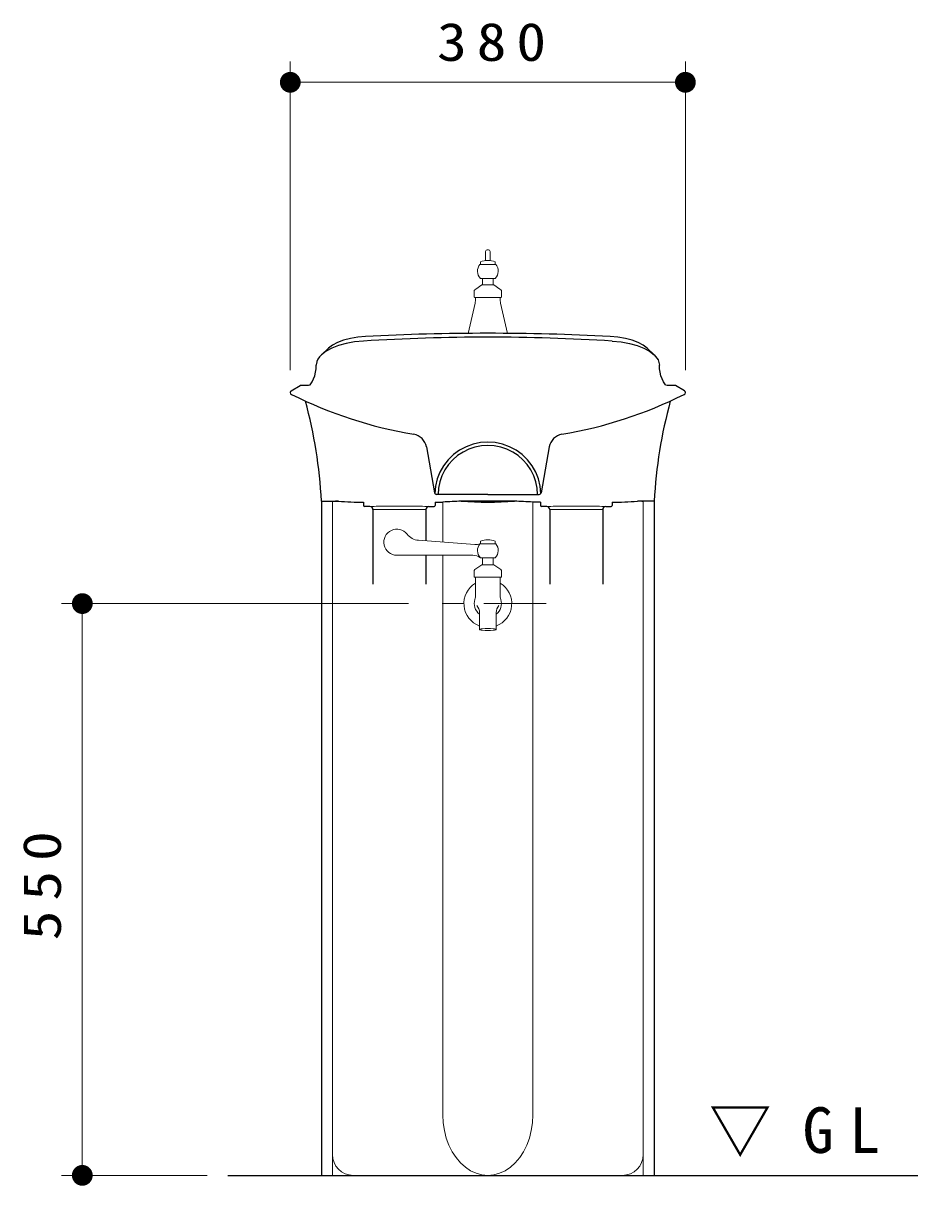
# Model space of a CAD drawing. Units: millimetres on the paper, scale 1:20. Extents: x -365 to 0, y -33 to 257.
# Drawn here: x -219.2 to -176.2, y 93.8 to 149.7 of the extents above; entities that cross this region are included whole.
import ezdxf

# ---------------------------------------------------------------- set-up
doc = ezdxf.new("R2010")
doc.units = ezdxf.units.MM
doc.linetypes.add('USER2', pattern=[6, 3, -1, 1, -1])
doc.layers.add('LY_1', color=7, linetype='Continuous', lineweight=25)
doc.styles.add('ＭＳ ゴシック', font='')
doc.styles.get('ＭＳ ゴシック').set_extended_font_data('MS Gothic')

# ---------------------------------------------------------------- blocks, each defined once
blk = doc.blocks.new('filled_dot')
at = {"color": 0, "linetype": 'Continuous', "lineweight": -2, "const_width": 1.25}
blk.add_lwpolyline([(-0.625, 0, 1), (0.625, 0, 1)], format="xyb", close=True, dxfattribs=at)

msp = doc.modelspace()

# ---------------------------------------------------------------- linework, layer by layer
at = {"layer": 'LY_1', "lineweight": 13}
for p, q in [((-206.403, 133.002), (-206.403, 147.84)), ((-187.403, 133.002), (-187.403, 147.84)), ((-206.403, 146.84), (-187.403, 146.84)), ((-197.008, 138.709), (-197.008, 138.266)), ((-196.933, 138.784), (-196.873, 138.784)), ((-196.798, 138.709), (-196.798, 138.266)), ((-197.253, 138.209), (-197.253, 138.084)), ((-196.553, 138.209), (-196.553, 138.084)), ((-197.283, 138.084), (-196.903, 138.084)), ((-196.903, 138.084), (-196.523, 138.084)), ((-197.485, 136.889), (-197.19, 137.092)), ((-197.26, 137.409), (-196.546, 137.409)), ((-197.19, 137.092), (-196.615, 137.092)), ((-197.153, 137.092), (-197.153, 137.409)), ((-196.653, 137.092), (-196.653, 137.409)), ((-196.615, 137.091), (-196.321, 136.889)), ((-197.553, 136.822), (-197.553, 136.508)), ((-197.54, 136.492), (-196.903, 136.492)), ((-197.503, 136.492), (-197.503, 136.323)), ((-196.903, 136.492), (-196.265, 136.492)), ((-196.303, 136.492), (-196.303, 136.323)), ((-196.253, 136.822), (-196.253, 136.508)), ((-197.847, 134.763), (-197.516, 136.212)), ((-195.959, 134.763), (-196.29, 136.212)), ((-197.529, 124.612), (-200.245, 124.813)), ((-197.253, 124.77), (-197.253, 124.645)), ((-196.553, 124.77), (-196.553, 124.645)), ((-196.523, 124.645), (-197.283, 124.645)), ((-201.278, 124.095), (-197.627, 124.095)), ((-197.19, 123.636), (-197.485, 123.433)), ((-196.546, 123.97), (-197.26, 123.97)), ((-196.615, 123.636), (-197.19, 123.636)), ((-197.153, 123.636), (-197.153, 123.97)), ((-196.653, 123.636), (-196.653, 123.97)), ((-196.321, 123.433), (-196.615, 123.636)), ((-197.553, 123.366), (-197.553, 123.052)), ((-196.265, 123.036), (-197.54, 123.036)), ((-197.503, 123.036), (-197.503, 122.08)), ((-196.303, 123.036), (-196.303, 122.08)), ((-196.253, 123.366), (-196.253, 123.052)), ((-200.711, 121.767), (-217.403, 121.767)), ((-216.403, 94.267), (-216.403, 121.767)), ((-197.303, 121.334), (-197.303, 120.517)), ((-196.503, 121.334), (-196.503, 120.517)), ((-197.303, 120.517), (-197.295, 120.527)), ((-197.303, 120.517), (-197.295, 120.508)), ((-197.295, 120.527), (-197.271, 120.536)), ((-197.295, 120.508), (-197.271, 120.499)), ((-196.511, 120.527), (-196.534, 120.536)), ((-196.511, 120.508), (-196.534, 120.499)), ((-196.503, 120.517), (-196.511, 120.527)), ((-196.503, 120.517), (-196.511, 120.508)), ((-210.403, 94.267), (-217.403, 94.267))]:
    msp.add_line(p, q, dxfattribs=at)
at = {"layer": 'LY_1', "color": 70}
for p, q in [((-204.899, 133.738), (-204.558, 134.057)), ((-188.907, 133.738), (-189.248, 134.057)), ((-206.353, 132.003), (-205.926, 132.253)), ((-205.876, 132.267), (-205.617, 132.267)), ((-188.189, 132.267), (-187.93, 132.267)), ((-187.452, 132.003), (-187.88, 132.253)), ((-199.856, 129.301), (-199.467, 127.099)), ((-193.95, 129.301), (-194.338, 127.099)), ((-196.903, 127.017), (-199.369, 127.017)), ((-196.903, 127.017), (-194.437, 127.017)), ((-204.903, 126.694), (-204.903, 94.267)), ((-204.903, 126.694), (-204.092, 126.694)), ((-204.851, 126.69), (-204.376, 126.676)), ((-202.877, 126.647), (-202.877, 126.489)), ((-202.577, 126.439), (-202.827, 126.439)), ((-199.733, 126.439), (-199.483, 126.439)), ((-199.433, 126.647), (-199.068, 126.647)), ((-199.433, 126.647), (-199.433, 126.489)), ((-195.627, 126.694), (-198.179, 126.694)), ((-194.372, 126.647), (-194.738, 126.647)), ((-194.372, 126.647), (-194.372, 126.489)), ((-194.072, 126.439), (-194.322, 126.439)), ((-191.229, 126.439), (-190.979, 126.439)), ((-190.929, 126.647), (-190.929, 126.489)), ((-188.903, 126.694), (-189.714, 126.694)), ((-188.955, 126.69), (-189.43, 126.676)), ((-188.903, 126.694), (-188.903, 94.267)), ((-202.427, 126.289), (-202.427, 122.707)), ((-199.883, 126.289), (-199.883, 124.786)), ((-193.922, 126.289), (-193.922, 122.707)), ((-191.379, 126.289), (-191.379, 122.707)), ((-199.883, 124.095), (-199.883, 122.707))]:
    msp.add_line(p, q, dxfattribs=at)
at = {"layer": 'LY_1', "color": 44, "lineweight": 13}
for p, q in [((-204.376, 126.676), (-204.376, 94.267)), ((-200.153, 126.446), (-202.153, 126.446)), ((-199.068, 126.649), (-199.068, 124.726)), ((-194.738, 126.649), (-194.738, 97.171)), ((-193.653, 126.446), (-191.653, 126.446)), ((-189.43, 126.676), (-189.43, 94.267)), ((-200.153, 126.292), (-202.153, 126.292)), ((-193.653, 126.292), (-191.653, 126.292)), ((-199.068, 124.095), (-199.068, 97.171)), ((-196.903, 94.267), (-203.376, 94.267)), ((-196.903, 94.267), (-190.43, 94.267))]:
    msp.add_line(p, q, dxfattribs=at)
at = {"layer": 'LY_1', "linetype": 'USER2', "lineweight": 13}
msp.add_line((-194.095, 121.767), (-199.711, 121.767), dxfattribs=at)
at = {"layer": 'LY_1'}
msp.add_line((-209.403, 94.267), (-176.23, 94.267), dxfattribs=at)
at = {"layer": 'LY_1', "color": 94}
for points in [[(-202.889, 134.394), (-203.311, 134.351), (-203.712, 134.279), (-204.081, 134.178), (-204.407, 134.052), (-204.682, 133.904), (-204.899, 133.738)], [(-190.917, 134.394), (-190.495, 134.351), (-190.094, 134.279), (-189.725, 134.178), (-189.399, 134.052), (-189.124, 133.904), (-188.907, 133.738)]]:
    msp.add_lwpolyline(points, dxfattribs=at)
at = {"layer": 'LY_1', "color": 70}
for points in [[(-202.787, 134.613), (-203.16, 134.58), (-203.514, 134.52), (-203.84, 134.435), (-204.128, 134.327), (-204.369, 134.2), (-204.558, 134.057)], [(-189.248, 134.057), (-189.437, 134.2), (-189.678, 134.327), (-189.966, 134.435), (-190.291, 134.52), (-190.646, 134.58), (-191.019, 134.613)], [(-204.899, 133.738), (-204.998, 133.633), (-205.072, 133.525), (-205.123, 133.413), (-205.149, 133.3), (-205.152, 133.269), (-205.153, 133.238)], [(-188.907, 133.738), (-188.717, 133.495), (-188.653, 133.238)], [(-205.441, 132.297), (-205.356, 132.427), (-205.285, 132.572), (-205.228, 132.728), (-205.186, 132.893), (-205.161, 133.064), (-205.153, 133.238)], [(-188.365, 132.297), (-188.45, 132.427), (-188.521, 132.572), (-188.578, 132.728), (-188.619, 132.893), (-188.645, 133.064), (-188.653, 133.238)], [(-205.617, 132.267), (-205.529, 132.274), (-205.441, 132.297)], [(-188.365, 132.297), (-188.277, 132.274), (-188.189, 132.267)]]:
    msp.add_lwpolyline(points, dxfattribs=at)
at = {"layer": 'LY_1'}
for points in [[(-194.353, 127.062), (-194.385, 127.415), (-194.467, 127.761), (-194.597, 128.092), (-194.774, 128.401), (-194.992, 128.683), (-195.249, 128.932), (-195.538, 129.142), (-195.855, 129.311), (-196.192, 129.434), (-196.544, 129.508), (-196.903, 129.533), (-197.262, 129.508), (-197.613, 129.434), (-197.951, 129.311), (-198.268, 129.142), (-198.557, 128.932), (-198.814, 128.683), (-199.032, 128.401), (-199.209, 128.092), (-199.339, 127.761), (-199.421, 127.415), (-199.453, 127.062)], [(-194.516, 127.017), (-194.536, 127.324), (-194.597, 127.626), (-194.697, 127.918), (-194.836, 128.195), (-195.009, 128.451), (-195.215, 128.682), (-195.45, 128.886), (-195.709, 129.057), (-195.989, 129.193), (-196.285, 129.292), (-196.591, 129.352), (-196.903, 129.372), (-197.215, 129.352), (-197.521, 129.292), (-197.816, 129.193), (-198.097, 129.057), (-198.356, 128.886), (-198.591, 128.682), (-198.797, 128.451), (-198.97, 128.195), (-199.108, 127.918), (-199.209, 127.626), (-199.27, 127.324), (-199.29, 127.017)]]:
    msp.add_lwpolyline(points, dxfattribs=at)
at = {"layer": 'LY_1', "color": 44, "lineweight": 13}
for points in [[(-202.153, 126.446), (-202.266, 126.446), (-202.377, 126.444), (-202.481, 126.442), (-202.577, 126.439)], [(-199.729, 126.439), (-199.825, 126.442), (-199.929, 126.444), (-200.04, 126.446), (-200.153, 126.446)], [(-194.077, 126.439), (-193.981, 126.442), (-193.877, 126.444), (-193.766, 126.446), (-193.653, 126.446)], [(-191.653, 126.446), (-191.54, 126.446), (-191.429, 126.444), (-191.325, 126.442), (-191.229, 126.439)], [(-202.153, 126.292), (-202.295, 126.291), (-202.431, 126.289)], [(-199.883, 126.289), (-200.015, 126.291), (-200.153, 126.292)], [(-193.922, 126.289), (-193.79, 126.291), (-193.653, 126.292)], [(-191.653, 126.292), (-191.511, 126.291), (-191.375, 126.289)], [(-199.068, 97.171), (-199.049, 96.792), (-198.994, 96.42), (-198.903, 96.06), (-198.778, 95.719), (-198.621, 95.403), (-198.434, 95.118), (-198.221, 94.867), (-197.985, 94.656), (-197.731, 94.488), (-197.463, 94.366), (-197.186, 94.292), (-196.903, 94.267), (-196.62, 94.292), (-196.343, 94.366), (-196.074, 94.488), (-195.82, 94.656), (-195.585, 94.867), (-195.372, 95.118), (-195.185, 95.403), (-195.028, 95.719), (-194.903, 96.06), (-194.812, 96.42), (-194.756, 96.792), (-194.738, 97.171)]]:
    msp.add_lwpolyline(points, dxfattribs=at)
at = {"layer": 'LY_1', "lineweight": 13}
for centre, radius, start, end in [((-196.933, 138.709), 0.075, 90, 180), ((-196.873, 138.709), 0.075, 0, 90), ((-196.903, 137.263), 1.009, 89.9952, 110.2992), ((-196.903, 137.263), 1.009, 69.7008, 89.9952), ((-196.903, 137.759), 0.5, 139.4584, 224.427), ((-196.903, 137.759), 0.5, 315.573, 40.5416), ((-197.331, 136.665), 0.272, 124.5001, 144.6969), ((-197.331, 136.665), 0.272, 215.3031, 219.6335), ((-196.475, 136.665), 0.272, 35.301, 55.4999), ((-196.475, 136.665), 0.272, 320.3665, 324.699), ((-198.003, 136.323), 0.5, 347.1247, 0), ((-195.803, 136.323), 0.5, 180, 192.8753), ((-201.278, 124.72), 0.625, 37.7035, 270), ((-200.19, 125.561), 0.75, 217.7035, 265.7636), ((-196.903, 123.824), 1.009, 69.7008, 110.2992), ((-197.485, 125.21), 0.6, 265.7636, 289.6388), ((-196.903, 124.32), 0.5, 139.4584, 224.427), ((-196.903, 124.32), 0.5, 315.573, 40.5416), ((-197.627, 123.495), 0.6, 52.3415, 90), ((-197.331, 123.209), 0.272, 124.5001, 144.6991), ((-197.331, 123.209), 0.272, 215.3009, 219.6335), ((-196.475, 123.209), 0.272, 35.3032, 55.4999), ((-196.475, 123.209), 0.272, 320.3665, 324.6968), ((-196.903, 121.767), 1.15, 121.4491, 249.6456), ((-196.903, 121.767), 1.15, 290.3545, 58.551), ((-196.903, 121.767), 0.65, 161.8051, 232.0201), ((-197.853, 122.08), 0.35, 341.8051, 0), ((-196.903, 121.767), 0.65, 307.9799, 18.1948), ((-195.953, 122.08), 0.35, 180, 198.1949), ((-197.803, 121.334), 0.5, 0, 42.5427), ((-196.003, 121.334), 0.5, 137.4573, 180), ((-197.113, 119.906), 0.65, 95.1171, 104.1457), ((-197.113, 121.129), 0.65, 255.8543, 264.8829), ((-196.903, 117.565), 3, 84.8829, 95.1171), ((-196.903, 123.47), 3, 264.8829, 275.1171), ((-196.693, 119.906), 0.65, 75.8543, 84.8829), ((-196.693, 121.129), 0.65, 275.1171, 284.1457)]:
    msp.add_arc(centre, radius, start, end, dxfattribs=at)
at = {"layer": 'LY_1', "color": 70}
for centre, radius, start, end in [((-196.903, 21.944), 112.823, 90, 92.98953), ((-196.903, 21.944), 112.823, 87.01047, 90), ((-206.303, 131.917), 0.1, 120.3414, 243.5509), ((-205.876, 132.167), 0.1, 90, 120.3414), ((-187.93, 132.167), 0.1, 59.6586, 90), ((-187.503, 131.917), 0.1, 296.4491, 59.6586), ((-196.903, 150.812), 21.204, 243.5509, 260.3207), ((-227.636, 125.503), 22.765, 3, 15.2967), ((-196.903, 150.812), 21.204, 279.6793, 296.4491), ((-166.169, 125.503), 22.765, 164.7033, 177), ((-200.594, 129.17), 0.75, 10, 80.3207), ((-193.212, 129.17), 0.75, 99.6793, 170), ((-199.369, 127.117), 0.1, 190, 270), ((-194.437, 127.117), 0.1, 270, 350), ((-204.092, 124.487), 2.207, 90, 97.3923), ((-202.877, 142.316), 15.669, 265.5532, 270), ((-202.827, 126.489), 0.05, 180, 270), ((-202.577, 126.289), 0.15, 0, 90), ((-199.733, 126.289), 0.15, 90, 180), ((-199.483, 126.489), 0.05, 270, 0), ((-196.903, 94.233), 32.487, 92.2506, 93.8213), ((-196.903, 143.923), 17.276, 265.7652, 274.2348), ((-196.903, 94.233), 32.487, 86.1787, 87.7494), ((-194.322, 126.489), 0.05, 180, 270), ((-194.072, 126.289), 0.15, 0, 90), ((-191.229, 126.289), 0.15, 90, 180), ((-190.979, 126.489), 0.05, 270, 0), ((-190.929, 142.316), 15.669, 270, 274.4468), ((-189.714, 124.487), 2.207, 82.6077, 90)]:
    msp.add_arc(centre, radius, start, end, dxfattribs=at)
at = {"layer": 'LY_1', "color": 94}
msp.add_arc((-196.903, 39.805), 94.778, 86.37877, 93.62123, dxfattribs=at)
at = {"layer": 'LY_1', "color": 44, "lineweight": 13}
for centre, start, end in [((-203.376, 95.267), 180, 270), ((-190.43, 95.267), 270, 0)]:
    msp.add_arc(centre, 1, start, end, dxfattribs=at)

# ---------------------------------------------------------------- block references
at = {"layer": 'LY_1', "lineweight": 13, "xscale": 0.4, "yscale": 0.4}
msp.add_blockref('filled_dot', (-206.403, 146.84), dxfattribs=at)
for p, rotation in [((-187.403, 146.84), 180), ((-216.403, 121.767), 270), ((-216.403, 94.267), 90)]:
    msp.add_blockref('filled_dot', p, dxfattribs=dict(at, rotation=rotation))

# ---------------------------------------------------------------- texts
at = {"layer": 'LY_1', "style": 'ＭＳ ゴシック'}
for s, insert, char_height, attachment_point in [('\\T1.33;\\W1.15;380', (-196.488, 147.84), 1.833, 8), ('\\T1.5;▽GL', (-181.775, 96.345), 2.199, 5)]:
    msp.add_mtext(s, dxfattribs=dict(at, insert=insert, char_height=char_height, attachment_point=attachment_point))
at = {"layer": 'LY_1', "insert": (-217.403, 108.432), "char_height": 1.833, "attachment_point": 8, "rotation": 90, "style": 'ＭＳ ゴシック'}
msp.add_mtext('\\T1.33;\\W1.15;550', dxfattribs=at)

doc.saveas('drawing.dxf')
